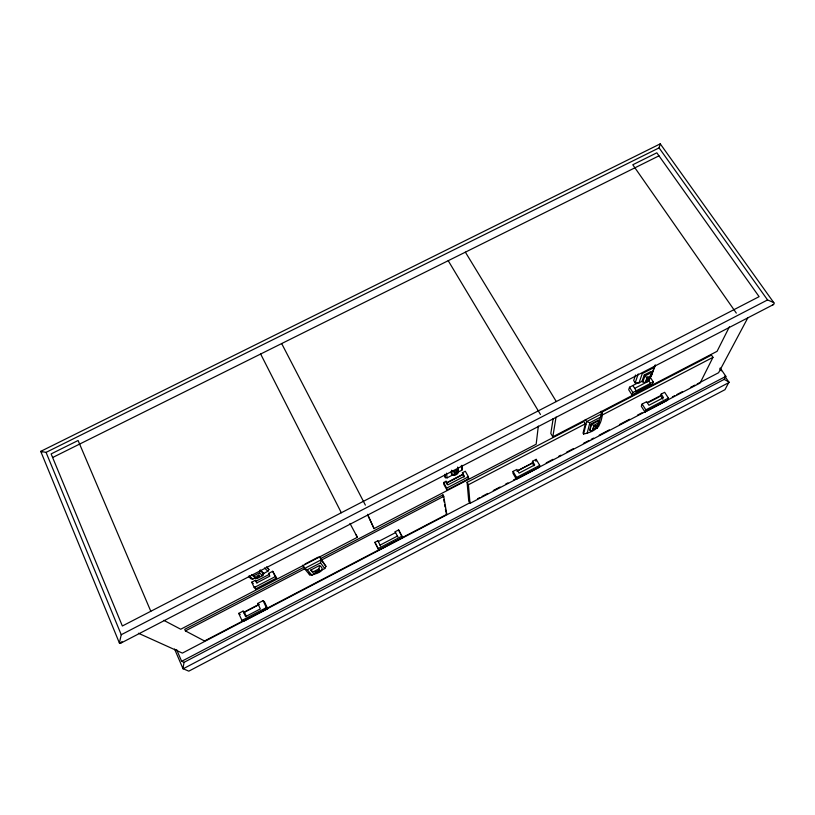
<?xml version="1.0" encoding="UTF-8"?>
<svg xmlns="http://www.w3.org/2000/svg" width="815" height="815" viewBox="0 0 815 815"><rect width="100%" height="100%" fill="white"/><g stroke="black" fill="none" stroke-linecap="round" stroke-linejoin="round"><path stroke-width="1.22" d="M532.541 461.259L534.701 464.947L519.073 473.118L516.924 469.409L513.063 471.416L512.961 473.281L516.435 479.291L539.448 467.26L539.713 465.365L536.178 459.354L532.541 461.259L532.338 463.012L533.957 465.773M516.435 479.291L516.557 477.468L513.063 471.416M538.328 426.082L536.158 444.236L374.044 528.609L367.718 515.009M535.934 461.28L536.178 459.354M598.373 423.026L599.239 421.569L598.699 419.959L591.344 423.79L589.734 429.923C591.772 433.468 594.451 427.468 593.707 425.461L598.73 422.669M553.161 418.543L550.818 433.478L552.815 436.82L717.078 351.316L729.405 326.825M552.815 436.82L556.054 417.076M324.788 568.544L320.529 562.87L321.141 559.854L319.48 556.482L325.959 566.364L324.788 568.544L311.931 575.258L309.71 574.84L304.423 568.554L302.783 565.172M660.13 144.418L660.262 143.898L659.08 147.882L46.058 452.376L40.75 451.418L119.387 642.994L120.355 643.381L773.578 304.494L774.25 303.312L660.252 143.847L40.964 451.245M601.113 411.249L602.448 413.399C601.246 426.357 596.05 431.359 583.571 434.018L586.647 421.63L585.313 419.47M587.167 433.223L589.877 422.71L600.502 417.178L602.448 413.399L586.647 421.63L589.877 422.71M590.091 430.503L591.344 423.79M596.091 427.936L596.794 425.41L593.381 427.192L592.699 429.699L596.091 427.936L594.807 425.858M597.497 427.834L600.502 417.178M651.165 376.561L655.301 365.059M184.047 662.33L182.947 668.657L188.805 671.153L724.983 389.682L728.997 382.011L724.189 379.382L184.047 662.33L181.653 661.322L176.651 649.657M638.308 382.663L629.526 387.217L628.701 389.723L632.063 394.99L652.295 384.456L653.273 381.919L649.861 376.662M635.547 375.012L633.683 380.544L635.17 382.867L639.001 382.877L642.312 381.155M635.17 382.867L638.227 373.942M632.063 394.99L632.919 392.514L653.273 381.919M639.001 382.877L642.261 373.616L654.69 367.168M644.268 374.961C645.684 380.065 654.598 375.134 651.083 371.426L644.268 374.961L642.139 380.9C643.269 384.283 650.289 381.369 649.616 378.598M642.78 381.899L644.92 375.97L651.745 372.424M645.48 381.909L647.181 377.284M648.903 379.362L649.565 377.589L646.957 378.944L646.305 380.717L648.903 379.362L647.63 377.406M649.881 377.406L651.002 374.421M649.158 379.994L651.328 374.92M651.654 374.299L655.066 365.212M661.199 394.103L663.502 397.659L648.954 405.259L646.662 401.683L642.128 404.046L641.293 406.267L644.991 412.064L667.414 400.338L668.402 398.087L664.643 392.3L661.199 394.103L660.558 395.621L647.192 402.6M773.751 302.579L767.557 299.94L121.241 634.722L119.387 642.994M644.991 412.064L645.857 409.874L668.402 398.087M457.643 472.384L461.84 470.204L462.441 468.808L462.105 465.355M600.675 412.767L711.454 355.085L712.982 357.337L700.095 383.04L470 503.375L468.727 501.082L467.097 482.317L583.897 421.508L585.873 424.727M747.885 317.738L718.596 372.73L697.192 383.926M724.189 379.382L725.87 376.357L720.185 367.973M262.491 574.055L267.87 571.264L268.919 569.512L266.933 567.097M122.006 641.578L120.355 643.381M251.499 574.534L254.209 575.604L259.496 572.853L260.005 570.123L263.703 573.658L263.174 575.37L256.745 578.711L255.044 577.366M313.877 571.519L319.032 568.839L319.562 565.467L310.749 570.062C311.921 572.456 315.395 570.48 315.965 573.628C319.969 572.415 325.521 569.441 319.562 565.467M452.111 470.724C454.179 472.557 458.254 470.173 457.826 467.504M315.965 573.628L313.795 573.811L310.749 570.062M457.602 468.839C462.125 474.075 449.248 479.526 451.5 470.754M244.317 612.014L258.946 604.373L257.784 603.436L263.102 600.665L264.468 601.806L267.707 608.744L243.41 621.448L241.912 620.419L238.714 613.389L243.074 611.107L244.317 612.014L246.313 616.395M243.532 612.737L258.956 604.679M516.802 471.121L532.338 463.012M518.432 470.418L532.653 463.002M649.127 402.182L659.203 396.915M378.812 550.033L378.129 548.597L401.917 536.168L398.637 529.923L395.194 531.726L395.53 532.623L378.272 541.629L377.875 540.763L374.9 542.321L378.812 550.033L402.457 537.676L401.917 536.168M241.912 620.419L266.352 607.644L267.707 608.744M516.557 477.468L539.713 465.365M243.96 620.368L204.524 640.987L185.423 630.902L184.74 629.333L304.352 567.057M247.342 618.595L249.594 617.424M263.123 610.354L446.793 514.326L443.737 496.355L442.942 494.899L320.916 558.428M470.764 502.315L182.377 653.1L138.448 633.255M477.519 498.78L479.77 497.598M482.032 496.427L487.655 493.472M493.289 490.528L500.053 487.003M505.687 484.049L507.939 482.877M513.572 479.933L515.824 478.751M546.233 462.849L552.998 459.314M558.632 456.369L560.883 455.188M566.517 452.244L573.271 448.708M583.408 443.411L589.041 440.467M591.303 439.285L593.554 438.113M599.188 435.169L609.325 429.862M619.461 424.564L629.598 419.267M637.483 415.141L641.986 412.787M645.368 411.015L649.871 408.661M672.406 396.885L674.657 395.703M676.908 394.521L682.542 391.577M690.427 387.451L694.94 385.098M181.653 661.322L725.87 376.357M634.681 388.388L648.923 380.982L650.472 383.376L650.075 384.436L635.863 391.832L636.23 390.793L632.837 385.505M254.219 587.554L275.215 576.633L276.621 578.018L255.757 588.878L254.219 587.554L251.723 582.205L255.411 580.28L257.132 582.857M468.431 476.795L468.594 478.782L446.966 490.039L446.671 488.114L468.431 476.795L465.314 471.243L462.4 472.761L464.041 477.07M305.004 564.021L318.37 557.063M356.084 534.762L357.367 537.289L180.716 629.231L163.815 620.347M185.423 630.902L305.085 568.575M321.66 559.946L443.737 496.355M470 503.375L468.442 484.731L585.323 423.841L583.041 433.152L583.571 434.018M712.982 357.337L601.001 415.67L601.552 416.557M325.959 566.364L321.141 559.854L304.423 568.554L307.337 569.746L320.529 562.87M319.541 570.021L315.415 572.171L316.139 573.067M596.672 427.182L598.862 426.041M453.68 471.386L454.587 475.043M253.669 575.675L257.265 578.385M444.786 475.033L445.347 477.682L447.14 477.835L453.435 474.564M248.494 576.409L251.132 578.752L252.813 579.088L256.042 577.407M255.411 580.28L256.664 582.959L269.816 576.124L268.563 573.454L272.699 571.305L276.621 578.018M446.966 490.039L443.91 484.487L443.594 482.531L446.049 481.257L448.005 484.803L464.377 476.296L462.4 472.761M256.307 581.085L269.408 574.28L268.563 573.454M447.282 484.65L446.304 482.888L462.563 474.442M447.15 482.806L463.338 474.391M52.629 457.51L658.978 155.838M772.467 304.841L773.578 304.494M593.707 425.461L591.71 424.381L599.066 420.54L596.916 428.191L597.324 426.724M41.84 452.233L40.75 451.418M238.714 613.389L240.221 614.459M251.723 582.205L253.271 583.55M249.207 575.869L252.813 579.088M249.023 576.388L251.132 578.752M252.263 575.227L255.339 577.998M259.496 572.853L262.491 575.675M260.443 570.184L263.703 573.658M264.488 567.943L267.87 571.264M266.474 567.087L268.919 569.512M307.337 569.746L311.931 575.258M318.818 569.053L320.529 571.254M659.08 147.882L767.557 299.94M736.312 313.103L632.786 164.762L656.829 152.812L759.111 296.66L122.362 625.991L51.131 453.914L78.097 440.507L150.806 611.281M719.818 368.767L721.244 370.876M724.81 376.153L729.099 382.48L183.059 668.84L174.563 649.005M660.558 395.621L662.86 399.167M642.128 404.046L645.857 409.874M629.526 387.217L632.919 392.514M465.375 252.161L556.288 401.561M448.219 260.698L540.467 414.489M467.352 476.571L468.594 478.782M462.441 468.808L462.003 466.099M467.097 482.317L468.442 484.731M443.594 482.531L446.671 488.114M446.039 512.951L446.793 514.326M349.981 523.444L357.367 537.289M402.457 537.676L398.637 529.923M395.194 531.726L397.791 536.932L397.455 536.046L380.116 545.103L380.513 545.958L377.875 540.763M281.664 343.563L365.385 505.127M374.9 542.321L378.129 548.597M260.647 354.016L341.322 512.747M308.834 573.037L309.71 574.84M272.699 571.305L275.215 576.633M263.102 600.665L266.352 607.644M254.759 586.749L255.757 588.878M257.784 603.436L260.321 608.917L245.59 616.619L243.074 611.107M367.575 514.316L374.044 528.609M46.058 452.376L121.241 634.722M442.942 494.899L443.36 497.303M443.768 499.707L444.185 502.122M444.593 504.526L445.01 506.93M445.418 509.334L445.836 511.738M446.049 481.257L446.304 482.888M444.827 474.32L445.347 477.682M446.437 473.158L447.14 477.835M451.673 470.184L452.284 474.86M457.001 469.868L457.419 473.566M457.663 467.077L458.193 471.793M461.361 465.426L461.84 470.204M457.551 471.355L454.852 472.761L455.025 474.157L457.714 472.761L457.551 471.355M258.905 575.054L256.705 576.195L257.53 576.949L259.72 575.808L258.905 575.054"/></g></svg>
